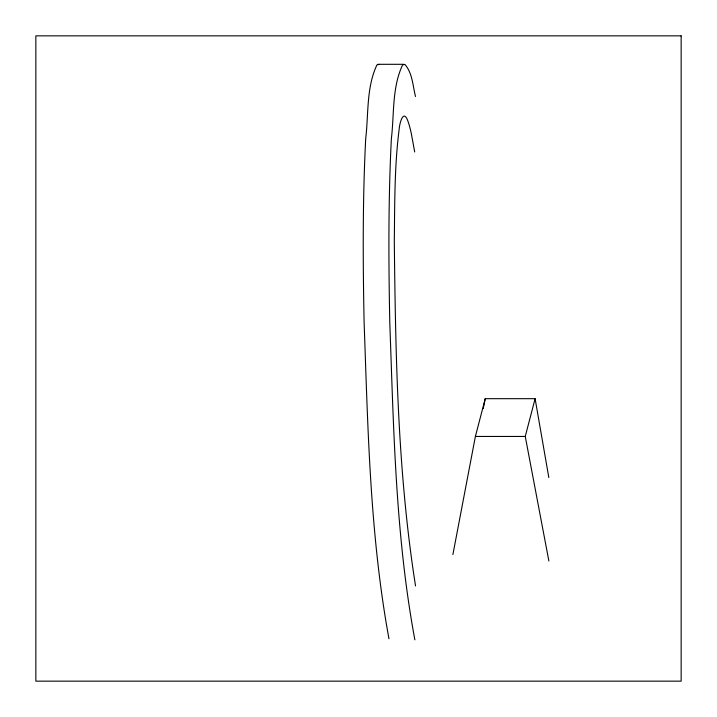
<?xml version="1.0" encoding="UTF-8"?>
<svg xmlns="http://www.w3.org/2000/svg" width="717" height="717" viewBox="0 0 717 717"><rect width="100%" height="100%" fill="white"/><g stroke="black" fill="none" stroke-linecap="round" stroke-linejoin="round"><path stroke-width="1.08" d="M452.893 554.555L475.389 436.447L485.239 398.679L535.106 398.679L548.828 477.558M483.276 408.493L485.239 398.679M548.881 561.008L525.256 436.447L535.106 398.679M379.159 64.387L376.918 64.942C366.217 87.599 368.619 114.317 365.697 138.731C362.578 200.016 362.883 261.409 364.119 322.731C367.955 428.255 369.829 534.685 388.972 638.784M378.02 64.306L403.689 64.306M475.389 436.447L525.256 436.447M414.874 639.842C395.434 535.429 393.678 428.605 389.788 322.731C388.56 261.409 388.247 200.016 391.365 138.731C394.287 114.317 391.894 87.599 402.595 64.942L404.827 64.387C412.526 72.946 412.759 85.762 415.51 96.508M415.537 585.932C397.585 472.207 395.596 356.555 394.305 241.638C394.771 204.202 394.377 166.559 399.154 129.356C399.324 124.812 403.142 107.81 407.874 121.021A196.745 20.569 90 0 1 411.343 133.694L414.686 151.959M681.15 35.85L35.85 35.85L35.85 681.15L681.15 681.15L681.15 35.85"/></g></svg>
